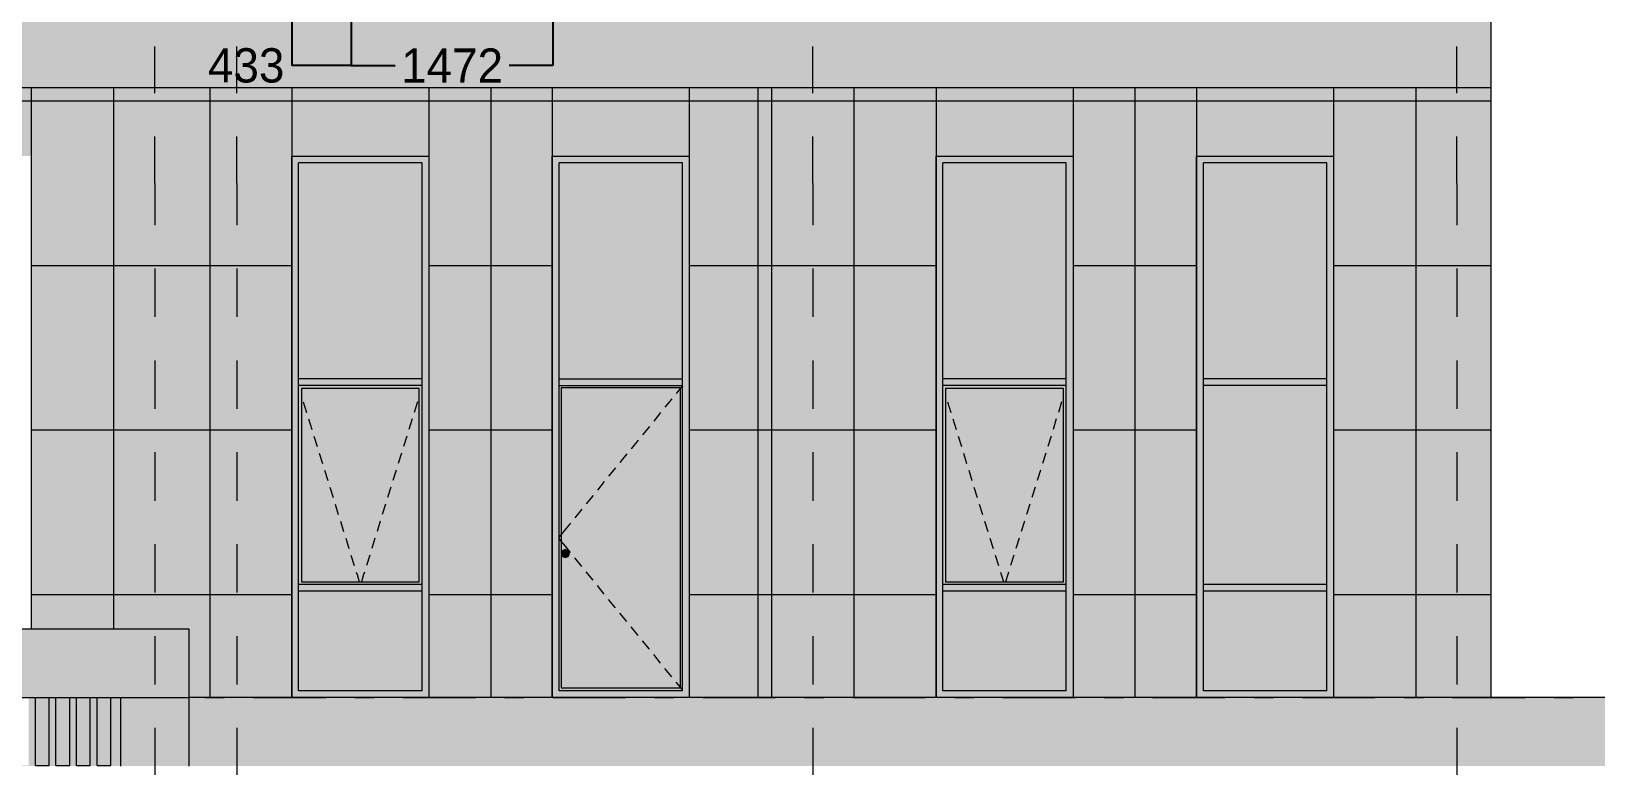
# Model space of a CAD drawing. Header units: millimetres. Extents: x 1499747 to 4341325, y -28481 to 441852.
# Drawn here: x 4117362 to 4128775, y 368581 to 373938 of the extents above; entities that cross this region are included whole.
import ezdxf

# ---------------------------------------------------------------- set-up
doc = ezdxf.new("R2010")
doc.units = ezdxf.units.MM
doc.header["$MEASUREMENT"] = 0
doc.layers.add('FTP Cable', color=130, linetype='Continuous', lineweight=30)
doc.layers.add('Чертеж и Рисунок', color=7, linetype='Continuous')
doc.dimstyles.get("Standard").update_dxf_attribs({"dimtxt": 0.18, "dimasz": 0.18, "dimexe": 0.18, "dimexo": 0.0625, "dimgap": 0.09, "dimtad": 0, "dimtih": 1, "dimtoh": 1, "dimdec": 4, "dimzin": 0, "dimdsep": 46, "dimtxsty": 'Standard', "dimcen": 0.09, "dimadec": 0, "dimazin": 0, "dimtfac": 1, "dimtdec": 4, "dimtofl": 0, "dimtmove": 0, "dimatfit": 3, "dimfxl": 1, "dimtolj": 1, "dimtzin": 0, "dimarcsym": 0})

# ---------------------------------------------------------------- blocks, each defined once
blk = doc.blocks.new('*D1140')
at = {"layer": 'Defpoints', "color": 0, "lineweight": 30, "transparency": 16777216}
for p in [(4119697, 374028), (4121168, 374028), (4121168, 373688)]:
    blk.add_point(p, dxfattribs=at)
at = {"layer": 'FTP Cable', "color": 0, "lineweight": -2, "transparency": 16777216}
for p, q in [((4119697, 374028), (4119697, 373688)), ((4121168, 374028), (4121168, 373688)), ((4119697, 373688), (4120016, 373688)), ((4121168, 373688), (4120849, 373688))]:
    blk.add_line(p, q, dxfattribs=at)
at = {"layer": 'FTP Cable', "color": 0, "lineweight": 30, "transparency": 16777216}
for points in [[(4119697, 373688), (4119697, 373688), (4119697, 373688)], [(4121168, 373688), (4121168, 373688), (4121168, 373688)]]:
    blk.add_solid(points, dxfattribs=at)
at = {"layer": 'FTP Cable', "color": 0, "lineweight": 25, "transparency": 16777216, "insert": (4120432, 373688), "char_height": 250, "attachment_point": 5}
blk.add_mtext('\\A1;1472', dxfattribs=at)
blk = doc.blocks.new('*D1141')
at = {"layer": 'Defpoints', "color": 0, "lineweight": 30, "transparency": 16777216}
for p in [(4119263, 374028), (4119697, 374028), (4119263, 373688)]:
    blk.add_point(p, dxfattribs=at)
at = {"layer": 'FTP Cable', "color": 0, "lineweight": -2, "transparency": 16777216}
for p, q in [((4119263, 374028), (4119263, 373688)), ((4119697, 374028), (4119697, 373688)), ((4119263, 373688), (4119263, 373688)), ((4119696, 373688), (4119264, 373688))]:
    blk.add_line(p, q, dxfattribs=at)
at = {"layer": 'FTP Cable', "color": 0, "lineweight": 30, "transparency": 16777216}
for points in [[(4119264, 373688), (4119264, 373688), (4119263, 373688)], [(4119696, 373688), (4119696, 373688), (4119697, 373688)]]:
    blk.add_solid(points, dxfattribs=at)
at = {"layer": 'FTP Cable', "color": 0, "lineweight": 25, "transparency": 16777216, "insert": (4118930, 373688), "char_height": 250, "attachment_point": 5}
blk.add_mtext('\\A1;433', dxfattribs=at)

msp = doc.modelspace()

# ---------------------------------------------------------------- hatches: boundary and pattern name
at = {"layer": 'Чертеж и Рисунок', "linetype": 'Continuous', "lineweight": 0, "true_color": 0xbc9a89}
for points in [[(4128012.7, 373528.4), (4128012.7, 400428.4), (4127512.7, 400428.4), (4127512.7, 373528.4)], [(4127512.7, 374028.4), (4104262.7, 374028.4), (4104262.7, 373528.4), (4127512.7, 373528.4)]]:
    msp.add_hatch(color=33, dxfattribs=at).paths.add_polyline_path(points)
at = {"layer": 'Чертеж и Рисунок', "linetype": 'Continuous', "lineweight": 0, "true_color": 0x868d8e}
for points in [[(4103762.7, 373528.4), (4103762.7, 363828.4), (4105062.7, 363828.4), (4105062.7, 368078.4), (4106062.7, 368078.4), (4106062.7, 363828.4), (4106962.7, 363828.4), (4106962.7, 368078.4), (4107962.7, 368078.4), (4107962.7, 363828.4), (4109187.7, 363828.4), (4109187.7, 368578.4), (4103892.6, 368578.4), (4103892.6, 369078.4), (4104523.1, 369078.4), (4104523.1, 369578.4), (4105062.2, 369578.4), (4105062.2, 373028.4), (4106062.2, 373028.4), (4106062.2, 369578.4), (4106962.3, 369578.4), (4106962.3, 373028.4), (4107962.3, 373028.4), (4107962.3, 369578.4), (4109763.2, 369578.4), (4109763.2, 373028.4), (4110763.2, 373028.4), (4110763.2, 369578.4), (4111662.8, 369578.4), (4111662.8, 373028.4), (4112662.8, 373028.4), (4112662.8, 369578.4), (4114462.2, 369578.4), (4114462.2, 373028.4), (4115462.2, 373028.4), (4115462.2, 369578.4), (4116362.2, 369578.4), (4116362.2, 373028.4), (4117362.2, 373028.4), (4117362.2, 369578.4), (4118512.7, 369578.4), (4118512.7, 369078.4), (4119262.7, 369078.4), (4119262.7, 373028.4), (4120262.7, 373028.4), (4120262.7, 369078.4), (4121162.7, 369078.4), (4121162.7, 373028.4), (4122162.7, 373028.4), (4122162.7, 369078.4), (4122662.7, 369078.4), (4122662.7, 373528.4)], [(4128012.7, 373528.4), (4122662.7, 373528.4), (4122662.7, 369078.4), (4123962.2, 369078.4), (4123962.2, 373028.4), (4124962.2, 373028.4), (4124962.2, 369078.4), (4125862.4, 369078.4), (4125862.4, 373028.4), (4126862.4, 373028.4), (4126862.4, 369078.4), (4128012.7, 369078.4)]]:
    msp.add_hatch(color=252, dxfattribs=at).paths.add_polyline_path(points)
at = {"layer": 'Чертеж и Рисунок', "linetype": 'Continuous', "lineweight": 0, "true_color": 0x2e2e2e}
for points in [[(4119262.7, 373028.4), (4119312.7, 372978.4), (4120212.7, 372978.4), (4120262.6, 373028.4)], [(4119262.7, 371378.4), (4119312.7, 371378.4), (4119312.7, 372978.4), (4119262.7, 373028.4)], [(4120212.7, 372978.4), (4120212.7, 371378.4), (4120262.7, 371378.4), (4120262.7, 373028.4), (4120262.6, 373028.4)], [(4122162.6, 373028.4), (4121162.7, 373028.4), (4121212.7, 372978.4), (4122112.7, 372978.4)], [(4121162.7, 373028.4), (4121162.7, 371378.4), (4121212.7, 371378.4), (4121212.7, 372978.4)], [(4122112.7, 372978.4), (4122112.7, 371378.4), (4122162.7, 371378.4), (4122162.7, 373028.4), (4122162.6, 373028.4)], [(4124962.2, 373028.4), (4123962.2, 373028.4), (4124012.2, 372978.4), (4124912.2, 372978.4)], [(4123962.2, 371378.4), (4124012.2, 371378.4), (4124012.2, 372978.4), (4123962.2, 373028.4)], [(4124962.2, 371378.4), (4124962.2, 373028.4), (4124912.2, 372978.4), (4124912.2, 371378.4)], [(4125862.5, 373028.4), (4125862.4, 373028.4), (4125862.4, 371378.4), (4125912.4, 371378.4), (4125912.4, 372978.4)], [(4125862.5, 373028.4), (4125912.4, 372978.4), (4126812.4, 372978.4), (4126862.4, 373028.4)], [(4126812.4, 372978.4), (4126812.4, 371378.4), (4126862.4, 371378.4), (4126862.4, 373028.4)], [(4119262.7, 369878.4), (4119312.7, 369878.4), (4119312.7, 371378.4), (4119262.7, 371378.4)], [(4119312.7, 371403.4), (4119312.7, 371353.4), (4120212.7, 371353.4), (4120212.7, 371403.4)], [(4120262.7, 369878.4), (4120262.7, 371378.4), (4120212.7, 371378.4), (4120212.7, 369878.4)], [(4121162.7, 371378.4), (4121162.7, 369078.4), (4121212.7, 369128.4), (4121212.7, 371378.4)], [(4122112.7, 371403.4), (4121212.7, 371403.4), (4121212.7, 371353.4), (4122112.7, 371353.4)], [(4122162.7, 371378.4), (4122112.7, 371378.4), (4122112.7, 369128.4), (4122162.7, 369078.4)], [(4123962.2, 369878.4), (4124012.2, 369878.4), (4124012.2, 371378.4), (4123962.2, 371378.4)], [(4124012.2, 371403.4), (4124012.2, 371353.4), (4124912.2, 371353.4), (4124912.2, 371403.4)], [(4124962.2, 369878.4), (4124962.2, 371378.4), (4124912.2, 371378.4), (4124912.2, 369878.4)], [(4125862.4, 369878.4), (4125912.4, 369878.4), (4125912.4, 371378.4), (4125862.4, 371378.4)], [(4125912.4, 371403.4), (4125912.4, 371353.4), (4126812.4, 371353.4), (4126812.4, 371403.4)], [(4126862.4, 369878.4), (4126862.4, 371378.4), (4126812.4, 371378.4), (4126812.4, 369878.4)], [(4119262.7, 369078.4), (4119312.7, 369128.4), (4119312.7, 369878.4), (4119262.7, 369878.4)], [(4119312.7, 369903.4), (4119312.7, 369853.4), (4120212.7, 369853.4), (4120212.7, 369903.4)], [(4120262.7, 369878.4), (4120212.7, 369878.4), (4120212.7, 369128.4), (4120262.7, 369078.4)], [(4123962.2, 369878.4), (4123962.2, 369078.4), (4124012.2, 369128.4), (4124012.2, 369878.4)], [(4124012.2, 369903.4), (4124012.2, 369853.4), (4124912.2, 369853.4), (4124912.2, 369903.4)], [(4124962.2, 369878.4), (4124912.2, 369878.4), (4124912.2, 369128.4), (4124962.2, 369078.4)], [(4125862.4, 369878.4), (4125862.4, 369078.4), (4125912.4, 369128.4), (4125912.4, 369878.4)], [(4125912.4, 369903.4), (4125912.4, 369853.4), (4126812.4, 369853.4), (4126812.4, 369903.4)], [(4126862.4, 369878.4), (4126812.4, 369878.4), (4126812.4, 369128.4), (4126862.4, 369078.4)], [(4105023.1, 369078.4), (4118012.7, 369078.4), (4118012.7, 369578.4), (4105023.1, 369578.4)], [(4118512.7, 369078.4), (4118512.7, 369578.4), (4118012.7, 369578.4), (4118012.7, 369078.4)], [(4118512.7, 368578.4), (4118512.7, 369078.4), (4118012.7, 369078.4), (4118012.7, 368578.4)], [(4119262.7, 369078.4), (4120262.7, 369078.4), (4120212.7, 369128.4), (4119312.7, 369128.4)], [(4121162.7, 369078.4), (4122162.7, 369078.4), (4122112.7, 369128.4), (4121212.7, 369128.4)], [(4124012.2, 369128.4), (4123962.2, 369078.4), (4124962.2, 369078.4), (4124912.2, 369128.4)], [(4125862.4, 369078.4), (4126862.4, 369078.4), (4126812.4, 369128.4), (4125912.4, 369128.4)]]:
    msp.add_hatch(color=250, dxfattribs=at).paths.add_polyline_path(points)
at = {"layer": 'Чертеж и Рисунок', "linetype": 'Continuous', "lineweight": 0, "true_color": 0x84adf9}
for points in [[(4119312.7, 371403.4), (4120212.7, 371403.4), (4120212.7, 372978.4), (4119312.7, 372978.4)], [(4121212.7, 372978.4), (4121212.7, 371403.4), (4122112.7, 371403.4), (4122112.7, 372978.4)], [(4124012.2, 372978.4), (4124012.2, 371403.4), (4124912.2, 371403.4), (4124912.2, 372978.4)], [(4125912.4, 371403.4), (4126812.4, 371403.4), (4126812.4, 372978.4), (4125912.4, 372978.4)], [(4126812.4, 371353.4), (4125912.4, 371353.4), (4125912.4, 369903.4), (4126812.4, 369903.4)], [(4119332.7, 369923.4), (4120192.7, 369923.4), (4120192.7, 371333.4), (4119332.7, 371333.4)], [(4124032.2, 369923.4), (4124892.2, 369923.4), (4124892.2, 371333.4), (4124032.2, 371333.4)], [(4119312.7, 369853.4), (4119312.7, 369128.4), (4120212.7, 369128.4), (4120212.7, 369853.4)], [(4124012.2, 369853.4), (4124012.2, 369128.4), (4124912.2, 369128.4), (4124912.2, 369853.4)], [(4125912.4, 369853.4), (4125912.4, 369128.4), (4126812.4, 369128.4), (4126812.4, 369853.4)]]:
    msp.add_hatch(color=161, dxfattribs=at).paths.add_polyline_path(points)
at = {"layer": 'Чертеж и Рисунок', "linetype": 'Continuous', "lineweight": 0, "true_color": 0xf7fdff}
for points in [[(4119312.7, 369903.4), (4119332.7, 369923.4), (4119332.7, 371333.4), (4119312.7, 371353.4)], [(4119312.7, 371353.4), (4119332.7, 371333.4), (4120192.7, 371333.4), (4120212.7, 371353.4)], [(4120192.7, 369923.4), (4120212.7, 369903.4), (4120212.7, 371353.4), (4120192.7, 371333.4)], [(4121212.7, 371353.4), (4121212.7, 369133.4), (4121227.7, 369148.4), (4121227.7, 371338.4)], [(4121212.7, 371353.4), (4121227.7, 371338.4), (4122097.7, 371338.4), (4122112.7, 371353.4)], [(4122097.7, 369148.4), (4122112.7, 369133.4), (4122112.7, 371353.4), (4122097.7, 371338.4)], [(4124012.2, 369903.4), (4124032.2, 369923.4), (4124032.2, 371333.4), (4124012.2, 371353.4)], [(4124912.2, 371353.4), (4124012.2, 371353.4), (4124032.2, 371333.4), (4124892.2, 371333.4)], [(4124912.2, 369903.4), (4124912.2, 371353.4), (4124892.2, 371333.4), (4124892.2, 369923.4)], [(4119312.7, 369903.4), (4120212.7, 369903.4), (4120192.7, 369923.4), (4119332.7, 369923.4)], [(4124012.2, 369903.4), (4124912.2, 369903.4), (4124892.2, 369923.4), (4124032.2, 369923.4)], [(4121212.7, 369128.4), (4122112.7, 369128.4), (4122112.7, 369133.4), (4122097.7, 369148.4), (4121227.7, 369148.4), (4121212.7, 369133.4)]]:
    msp.add_hatch(color=7, dxfattribs=at).paths.add_polyline_path(points)
at = {"layer": 'Чертеж и Рисунок', "linetype": 'Continuous', "lineweight": 0, "true_color": 0x84adf9}
h = msp.add_hatch(color=161, dxfattribs=at)
h.paths.add_polyline_path([(4121227.7, 371338.4), (4121227.7, 369148.4), (4122097.7, 369148.4), (4122097.7, 371338.4)])
h.paths.add_polyline_path([(4121227.9, 370128.4), (4121236.6, 370149.5), (4121257.7, 370158.2), (4121278.7, 370149.5), (4121287.4, 370128.4), (4121278.7, 370107.4), (4121257.7, 370098.7), (4121236.6, 370107.4)], flags=0)
at = {"layer": 'Чертеж и Рисунок', "linetype": 'Continuous', "lineweight": 0, "true_color": 0x6e2a0f}
for points in [[(4121236.4, 370128.4), (4121242.7, 370143.5), (4121236.6, 370149.5), (4121227.9, 370128.4)], [(4121242.7, 370113.4), (4121236.4, 370128.4), (4121227.9, 370128.4), (4121236.6, 370107.4)], [(4121241.4, 370128.4), (4121246.2, 370139.9), (4121242.7, 370143.5), (4121236.4, 370128.4)], [(4121246.2, 370116.9), (4121241.4, 370128.4), (4121236.4, 370128.4), (4121242.7, 370113.4)], [(4121242.7, 370143.5), (4121257.7, 370149.7), (4121257.7, 370158.2), (4121236.6, 370149.5)], [(4121257.7, 370107.2), (4121242.7, 370113.4), (4121236.6, 370107.4), (4121257.7, 370098.7)], [(4121246.4, 370128.4), (4121249.7, 370136.4), (4121246.2, 370139.9), (4121241.4, 370128.4)], [(4121249.7, 370120.4), (4121246.4, 370128.4), (4121241.4, 370128.4), (4121246.2, 370116.9)], [(4121246.2, 370139.9), (4121257.7, 370144.7), (4121257.7, 370149.7), (4121242.7, 370143.5)], [(4121257.7, 370112.2), (4121246.2, 370116.9), (4121242.7, 370113.4), (4121257.7, 370107.2)], [(4121249.7, 370136.4), (4121257.7, 370139.8), (4121257.7, 370144.7), (4121246.2, 370139.9)], [(4121257.7, 370117.1), (4121249.7, 370120.4), (4121246.2, 370116.9), (4121257.7, 370112.2)], [(4121247.2, 370128.4), (4121250.2, 370121), (4121256.2, 370118.6), (4121256.2, 370138.3), (4121250.2, 370135.9)], [(4121259.2, 370135.5), (4121259.2, 370138.4), (4121256.2, 370138.4), (4121256.2, 370135.5)], [(4121259.2, 370128.4), (4121259.2, 370135.5), (4121256.2, 370135.5), (4121256.2, 370128.4)], [(4121259.2, 370121.4), (4121259.2, 370128.4), (4121256.2, 370128.4), (4121256.2, 370121.4)], [(4121259.2, 370118.4), (4121259.2, 370121.4), (4121256.2, 370121.4), (4121256.2, 370118.4)], [(4121256.5, 370138.4), (4121258.9, 370138.4), (4121257.7, 370138.9)], [(4121258.9, 370118.4), (4121256.5, 370118.4), (4121257.7, 370117.9)], [(4121257.7, 370149.7), (4121272.7, 370143.5), (4121278.7, 370149.5), (4121257.7, 370158.2)], [(4121257.7, 370144.7), (4121269.2, 370139.9), (4121272.7, 370143.5), (4121257.7, 370149.7)], [(4121257.7, 370139.8), (4121265.7, 370136.4), (4121269.2, 370139.9), (4121257.7, 370144.7)], [(4121265.7, 370120.4), (4121257.7, 370117.1), (4121257.7, 370112.2), (4121269.2, 370116.9)], [(4121269.2, 370116.9), (4121257.7, 370112.2), (4121257.7, 370107.2), (4121272.7, 370113.4)], [(4121272.7, 370113.4), (4121257.7, 370107.2), (4121257.7, 370098.7), (4121278.7, 370107.4)], [(4121259.2, 370138.3), (4121259.2, 370118.6), (4121265.1, 370121), (4121268.2, 370128.4), (4121265.1, 370135.9)], [(4121265.7, 370136.4), (4121269, 370128.4), (4121273.9, 370128.4), (4121269.2, 370139.9)], [(4121269, 370128.4), (4121265.7, 370120.4), (4121269.2, 370116.9), (4121273.9, 370128.4)], [(4121269.2, 370139.9), (4121273.9, 370128.4), (4121278.9, 370128.4), (4121272.7, 370143.5)], [(4121273.9, 370128.4), (4121269.2, 370116.9), (4121272.7, 370113.4), (4121278.9, 370128.4)], [(4121272.7, 370143.5), (4121278.9, 370128.4), (4121287.4, 370128.4), (4121278.7, 370149.5)], [(4121278.9, 370128.4), (4121272.7, 370113.4), (4121278.7, 370107.4), (4121287.4, 370128.4)]]:
    msp.add_hatch(color=26, dxfattribs=at).paths.add_polyline_path(points)
h = msp.add_hatch(color=26, dxfattribs=at)
h.paths.add_polyline_path([(4121246.4, 370128.4), (4121249.7, 370120.4), (4121257.7, 370117.1), (4121265.7, 370120.4), (4121269, 370128.4), (4121265.7, 370136.4), (4121257.7, 370139.8), (4121249.7, 370136.4)])
h.paths.add_polyline_path([(4121247.2, 370128.4), (4121250.2, 370135.9), (4121256.2, 370138.3), (4121256.2, 370138.4), (4121256.5, 370138.4), (4121257.7, 370138.9), (4121258.9, 370138.4), (4121259.2, 370138.4), (4121259.2, 370138.3), (4121265.1, 370135.9), (4121268.2, 370128.4), (4121265.1, 370121), (4121259.2, 370118.6), (4121259.2, 370118.4), (4121258.9, 370118.4), (4121257.7, 370117.9), (4121256.5, 370118.4), (4121256.2, 370118.4), (4121256.2, 370118.6), (4121250.2, 370121)], flags=0)
at = {"layer": 'Чертеж и Рисунок', "linetype": 'Continuous', "lineweight": 0, "true_color": 0xffffff}
for points in [[(4105092.7, 369078.4), (4105023.1, 369078.4), (4105023.1, 368578.4), (4118012.7, 368578.4), (4118012.7, 369078.4), (4117942.7, 369078.4), (4117942.7, 368583.8), (4117842.7, 368583.8), (4117842.7, 369078.4), (4117792.7, 369078.4), (4117792.7, 368583.8), (4117692.7, 368583.8), (4117692.7, 369078.4), (4117642.7, 369078.4), (4117642.7, 368583.8), (4117542.7, 368583.8), (4117542.7, 369078.4), (4117492.7, 369078.4), (4117492.7, 368583.8), (4117392.7, 368583.8), (4117392.7, 369078.4), (4117342.7, 369078.4), (4117342.7, 368583.8), (4117242.7, 368583.8), (4117242.7, 369078.4), (4117192.7, 369078.4), (4117192.7, 368583.8), (4117092.7, 368583.8), (4117092.7, 369078.4), (4117042.7, 369078.4), (4117042.7, 368583.8), (4116942.7, 368583.8), (4116942.7, 369078.4), (4116892.7, 369078.4), (4116892.7, 368583.8), (4116792.7, 368583.8), (4116792.7, 369078.4), (4116742.7, 369078.4), (4116742.7, 368583.8), (4116642.7, 368583.8), (4116642.7, 369078.4), (4116592.7, 369078.4), (4116592.7, 368583.8), (4116492.7, 368583.8), (4116492.7, 369078.4), (4116442.7, 369078.4), (4116442.7, 368583.8), (4116342.7, 368583.8), (4116342.7, 369078.4), (4116292.7, 369078.4), (4116292.7, 368583.8), (4116192.7, 368583.8), (4116192.7, 369078.4), (4116142.7, 369078.4), (4116142.7, 368583.8), (4116042.7, 368583.8), (4116042.7, 369078.4), (4115992.7, 369078.4), (4115992.7, 368583.8), (4115892.7, 368583.8), (4115892.7, 369078.4), (4115842.7, 369078.4), (4115842.7, 368583.8), (4115742.7, 368583.8), (4115742.7, 369078.4), (4115692.7, 369078.4), (4115692.7, 368583.8), (4115592.7, 368583.8), (4115592.7, 369078.4), (4115542.7, 369078.4), (4115542.7, 368583.8), (4115442.7, 368583.8), (4115442.7, 369078.4), (4115392.7, 369078.4), (4115392.7, 368583.8), (4115292.7, 368583.8), (4115292.7, 369078.4), (4115242.7, 369078.4), (4115242.7, 368583.8), (4115142.7, 368583.8), (4115142.7, 369078.4), (4115092.7, 369078.4), (4115092.7, 368583.8), (4114992.7, 368583.8), (4114992.7, 369078.4), (4114942.7, 369078.4), (4114942.7, 368583.8), (4114842.7, 368583.8), (4114842.7, 369078.4), (4114792.7, 369078.4), (4114792.7, 368583.8), (4114692.7, 368583.8), (4114692.7, 369078.4), (4114642.7, 369078.4), (4114642.7, 368583.8), (4114542.7, 368583.8), (4114542.7, 369078.4), (4114492.7, 369078.4), (4114492.7, 368583.8), (4114392.7, 368583.8), (4114392.7, 369078.4), (4114342.7, 369078.4), (4114342.7, 368583.8), (4114242.7, 368583.8), (4114242.7, 369078.4), (4114192.7, 369078.4), (4114192.7, 368583.8), (4114092.7, 368583.8), (4114092.7, 369078.4), (4114042.7, 369078.4), (4114042.7, 368583.8), (4113942.7, 368583.8), (4113942.7, 369078.4), (4113892.7, 369078.4), (4113892.7, 368583.8), (4113792.7, 368583.8), (4113792.7, 369078.4), (4113742.7, 369078.4), (4113742.7, 368583.8), (4113642.7, 368583.8), (4113642.7, 369078.4), (4113592.7, 369078.4), (4113592.7, 368583.8), (4113492.7, 368583.8), (4113492.7, 369078.4), (4113442.7, 369078.4), (4113442.7, 368583.8), (4113342.7, 368583.8), (4113342.7, 369078.4), (4113292.7, 369078.4), (4113292.7, 368583.8), (4113192.7, 368583.8), (4113192.7, 369078.4), (4113142.7, 369078.4), (4113142.7, 368583.8), (4113042.7, 368583.8), (4113042.7, 369078.4), (4112992.7, 369078.4), (4112992.7, 368583.8), (4112892.7, 368583.8), (4112892.7, 369078.4), (4112842.7, 369078.4), (4112842.7, 368583.8), (4112742.7, 368583.8), (4112742.7, 369078.4), (4112692.7, 369078.4), (4112692.7, 368583.8), (4112592.7, 368583.8), (4112592.7, 369078.4), (4112542.7, 369078.4), (4112542.7, 368583.8), (4112442.7, 368583.8), (4112442.7, 369078.4), (4112392.7, 369078.4), (4112392.7, 368583.8), (4112292.7, 368583.8), (4112292.7, 369078.4), (4112242.7, 369078.4), (4112242.7, 368583.8), (4112142.7, 368583.8), (4112142.7, 369078.4), (4112092.7, 369078.4), (4112092.7, 368583.8), (4111992.7, 368583.8), (4111992.7, 369078.4), (4111942.7, 369078.4), (4111942.7, 368583.8), (4111842.7, 368583.8), (4111842.7, 369078.4), (4111792.7, 369078.4), (4111792.7, 368583.8), (4111692.7, 368583.8), (4111692.7, 369078.4), (4111642.7, 369078.4), (4111642.7, 368583.8), (4111542.7, 368583.8), (4111542.7, 369078.4), (4111492.7, 369078.4), (4111492.7, 368583.8), (4111392.7, 368583.8), (4111392.7, 369078.4), (4111342.7, 369078.4), (4111342.7, 368583.8), (4111242.7, 368583.8), (4111242.7, 369078.4), (4111192.7, 369078.4), (4111192.7, 368583.8), (4111092.7, 368583.8), (4111092.7, 369078.4), (4111042.7, 369078.4), (4111042.7, 368583.8), (4110942.7, 368583.8), (4110942.7, 369078.4), (4110892.7, 369078.4), (4110892.7, 368583.8), (4110792.7, 368583.8), (4110792.7, 369078.4), (4110742.7, 369078.4), (4110742.7, 368583.8), (4110642.7, 368583.8), (4110642.7, 369078.4), (4110592.7, 369078.4), (4110592.7, 368583.8), (4110492.7, 368583.8), (4110492.7, 369078.4), (4110442.7, 369078.4), (4110442.7, 368583.8), (4110342.7, 368583.8), (4110342.7, 369078.4), (4110292.7, 369078.4), (4110292.7, 368583.8), (4110192.7, 368583.8), (4110192.7, 369078.4), (4110142.7, 369078.4), (4110142.7, 368583.8), (4110042.7, 368583.8), (4110042.7, 369078.4), (4109992.7, 369078.4), (4109992.7, 368583.8), (4109892.7, 368583.8), (4109892.7, 369078.4), (4109842.7, 369078.4), (4109842.7, 368583.8), (4109742.7, 368583.8), (4109742.7, 369078.4), (4109692.7, 369078.4), (4109692.7, 368583.8), (4109592.7, 368583.8), (4109592.7, 369078.4), (4109542.7, 369078.4), (4109542.7, 368583.8), (4109442.7, 368583.8), (4109442.7, 369078.4), (4109392.7, 369078.4), (4109392.7, 368583.8), (4109292.7, 368583.8), (4109292.7, 369078.4), (4109242.7, 369078.4), (4109242.7, 368583.8), (4109142.7, 368583.8), (4109142.7, 369078.4), (4109092.7, 369078.4), (4109092.7, 368583.8), (4108992.7, 368583.8), (4108992.7, 369078.4), (4108942.7, 369078.4), (4108942.7, 368583.8), (4108842.7, 368583.8), (4108842.7, 369078.4), (4108792.7, 369078.4), (4108792.7, 368583.8), (4108692.7, 368583.8), (4108692.7, 369078.4), (4108642.7, 369078.4), (4108642.7, 368583.8), (4108542.7, 368583.8), (4108542.7, 369078.4), (4108492.7, 369078.4), (4108492.7, 368583.8), (4108392.7, 368583.8), (4108392.7, 369078.4), (4108342.7, 369078.4), (4108342.7, 368583.8), (4108242.7, 368583.8), (4108242.7, 369078.4), (4108192.7, 369078.4), (4108192.7, 368583.8), (4108092.7, 368583.8), (4108092.7, 369078.4), (4108042.7, 369078.4), (4108042.7, 368583.8), (4107942.7, 368583.8), (4107942.7, 369078.4), (4107892.7, 369078.4), (4107892.7, 368583.8), (4107792.7, 368583.8), (4107792.7, 369078.4), (4107742.7, 369078.4), (4107742.7, 368583.8), (4107642.7, 368583.8), (4107642.7, 369078.4), (4107592.7, 369078.4), (4107592.7, 368583.8), (4107492.7, 368583.8), (4107492.7, 369078.4), (4107442.7, 369078.4), (4107442.7, 368583.8), (4107342.7, 368583.8), (4107342.7, 369078.4), (4107292.7, 369078.4), (4107292.7, 368583.8), (4107192.7, 368583.8), (4107192.7, 369078.4), (4107142.7, 369078.4), (4107142.7, 368583.8), (4107042.7, 368583.8), (4107042.7, 369078.4), (4106992.7, 369078.4), (4106992.7, 368583.8), (4106892.7, 368583.8), (4106892.7, 369078.4), (4106842.7, 369078.4), (4106842.7, 368583.8), (4106742.7, 368583.8), (4106742.7, 369078.4), (4106692.7, 369078.4), (4106692.7, 368583.8), (4106592.7, 368583.8), (4106592.7, 369078.4), (4106542.7, 369078.4), (4106542.7, 368583.8), (4106442.7, 368583.8), (4106442.7, 369078.4), (4106392.7, 369078.4), (4106392.7, 368583.8), (4106292.7, 368583.8), (4106292.7, 369078.4), (4106242.7, 369078.4), (4106242.7, 368583.8), (4106142.7, 368583.8), (4106142.7, 369078.4), (4106092.7, 369078.4), (4106092.7, 368583.8), (4105992.7, 368583.8), (4105992.7, 369078.4), (4105942.7, 369078.4), (4105942.7, 368583.8), (4105842.7, 368583.8), (4105842.7, 369078.4), (4105792.7, 369078.4), (4105792.7, 368583.8), (4105692.7, 368583.8), (4105692.7, 369078.4), (4105642.7, 369078.4), (4105642.7, 368583.8), (4105542.7, 368583.8), (4105542.7, 369078.4), (4105492.7, 369078.4), (4105492.7, 368583.8), (4105392.7, 368583.8), (4105392.7, 369078.4), (4105342.7, 369078.4), (4105342.7, 368583.8), (4105242.7, 368583.8), (4105242.7, 369078.4), (4105192.7, 369078.4), (4105192.7, 368583.8), (4105092.7, 368583.8)], [(4146782.8, 369078.4), (4118512.7, 369078.4), (4118512.7, 368578.4), (4146782.8, 368578.4)]]:
    msp.add_hatch(color=7, dxfattribs=at).paths.add_polyline_path(points)
at = {"layer": 'Чертеж и Рисунок', "linetype": 'Continuous', "lineweight": 0, "true_color": 0x3264ff}
for points in [[(4117392.7, 369078.4), (4117392.7, 368583.8), (4117492.7, 368583.8), (4117492.7, 369078.4)], [(4117542.7, 369078.4), (4117542.7, 368583.8), (4117642.7, 368583.8), (4117642.7, 369078.4)], [(4117692.7, 369078.4), (4117692.7, 368583.8), (4117792.7, 368583.8), (4117792.7, 369078.4)], [(4117842.7, 369078.4), (4117842.7, 368583.8), (4117942.7, 368583.8), (4117942.7, 369078.4)]]:
    msp.add_hatch(color=150, dxfattribs=at).paths.add_polyline_path(points)

# ---------------------------------------------------------------- linework, layer by layer
at = {"layer": 'Чертеж и Рисунок', "color": 7, "linetype": 'Continuous', "lineweight": 5}
for points in [[(4128012.7, 373528.4), (4128012.7, 400428.4)], [(4104262.7, 373528.4), (4127512.7, 373528.4)], [(4122662.7, 373528.4), (4122662.7, 369078.4)], [(4127512.7, 373528.4), (4128012.7, 373528.4)], [(4128012.7, 369078.4), (4128012.7, 373528.4)], [(4119262.7, 369078.4), (4119262.7, 373028.4)], [(4119262.7, 373028.4), (4120262.7, 373028.4)], [(4120212.7, 372978.4), (4119312.7, 372978.4)], [(4119312.7, 371403.4), (4119312.7, 372978.4)], [(4120212.7, 371403.4), (4120212.7, 372978.4)], [(4121162.7, 369078.4), (4121162.7, 373028.4)], [(4121162.7, 373028.4), (4122162.7, 373028.4)], [(4122112.7, 372978.4), (4121212.7, 372978.4)], [(4121212.7, 371403.4), (4121212.7, 372978.4)], [(4122112.7, 371378.4), (4122112.7, 372978.4)], [(4123962.2, 369078.4), (4123962.2, 373028.4)], [(4123962.2, 373028.4), (4124962.2, 373028.4)], [(4124912.2, 372978.4), (4124012.2, 372978.4)], [(4124012.2, 371403.4), (4124012.2, 372978.4)], [(4124912.2, 371403.4), (4124912.2, 372978.4)], [(4124962.2, 373028.4), (4124962.2, 369078.4)], [(4125862.4, 369078.4), (4125862.4, 373028.4)], [(4125862.4, 373028.4), (4126862.4, 373028.4)], [(4126812.4, 372978.4), (4125912.4, 372978.4)], [(4125912.4, 371403.4), (4125912.4, 372978.4)], [(4126812.4, 371403.4), (4126812.4, 372978.4)], [(4119312.7, 371378.4), (4119312.7, 371403.4)], [(4120212.7, 371403.4), (4119312.7, 371403.4)], [(4119312.7, 371353.4), (4119312.7, 371378.4)], [(4120212.7, 371353.4), (4119312.7, 371353.4)], [(4119312.7, 369903.4), (4119312.7, 371353.4)], [(4120212.7, 371378.4), (4120212.7, 371403.4)], [(4120212.7, 371353.4), (4120212.7, 371378.4)], [(4120212.7, 369903.4), (4120212.7, 371353.4)], [(4121212.7, 371378.4), (4121212.7, 371403.4)], [(4121212.7, 371403.4), (4122112.7, 371403.4)], [(4121212.7, 371353.4), (4121212.7, 371378.4)], [(4121212.7, 371353.4), (4122112.7, 371353.4)], [(4121212.7, 369128.4), (4121212.7, 371353.4)], [(4122112.7, 369128.4), (4122112.7, 371378.4)], [(4124012.2, 371378.4), (4124012.2, 371403.4)], [(4124912.2, 371403.4), (4124012.2, 371403.4)], [(4124012.2, 371353.4), (4124012.2, 371378.4)], [(4124912.2, 371353.4), (4124012.2, 371353.4)], [(4124012.2, 369903.4), (4124012.2, 371353.4)], [(4124912.2, 371378.4), (4124912.2, 371403.4)], [(4124912.2, 371353.4), (4124912.2, 371378.4)], [(4124912.2, 369903.4), (4124912.2, 371353.4)], [(4125912.4, 371378.4), (4125912.4, 371403.4)], [(4126812.4, 371403.4), (4125912.4, 371403.4)], [(4125912.4, 371353.4), (4125912.4, 371378.4)], [(4126812.4, 371353.4), (4125912.4, 371353.4)], [(4125912.4, 369903.4), (4125912.4, 371353.4)], [(4126812.4, 371378.4), (4126812.4, 371403.4)], [(4126812.4, 371353.4), (4126812.4, 371378.4)], [(4126812.4, 369903.4), (4126812.4, 371353.4)], [(4119332.7, 371333.4), (4119332.7, 369923.4)], [(4120192.7, 371333.4), (4119332.7, 371333.4)], [(4120192.7, 369923.4), (4120192.7, 371333.4)], [(4122097.7, 371338.4), (4121227.7, 371338.4)], [(4121227.7, 371338.4), (4121227.7, 369148.4)], [(4122097.7, 369148.4), (4122097.7, 371338.4)], [(4124032.2, 371333.4), (4124032.2, 369923.4)], [(4124892.2, 371333.4), (4124032.2, 371333.4)], [(4124892.2, 369923.4), (4124892.2, 371333.4)], [(4121236.6, 370149.5), (4121227.9, 370128.4)], [(4121227.9, 370128.4), (4121236.6, 370107.4)], [(4121257.7, 370158.2), (4121236.6, 370149.5)], [(4121236.6, 370107.4), (4121257.7, 370098.7)], [(4121249.7, 370136.4), (4121246.4, 370128.4)], [(4121246.4, 370128.4), (4121249.7, 370120.4)], [(4121250.2, 370135.9), (4121247.2, 370128.4)], [(4121247.2, 370128.4), (4121250.2, 370121)], [(4121257.7, 370139.8), (4121249.7, 370136.4)], [(4121249.7, 370120.4), (4121257.7, 370117.1)], [(4121256.2, 370138.3), (4121250.2, 370135.9)], [(4121250.2, 370121), (4121256.2, 370118.6)], [(4121256.2, 370135.5), (4121256.2, 370138.4)], [(4121256.5, 370138.4), (4121256.2, 370138.4)], [(4121256.2, 370128.4), (4121256.2, 370135.5)], [(4121256.2, 370121.4), (4121256.2, 370128.4)], [(4121256.2, 370118.4), (4121256.2, 370121.4)], [(4121256.5, 370118.4), (4121256.2, 370118.4)], [(4121257.7, 370138.9), (4121256.5, 370138.4)], [(4121258.9, 370138.4), (4121256.5, 370138.4)], [(4121256.5, 370118.4), (4121257.7, 370117.9)], [(4121258.9, 370118.4), (4121256.5, 370118.4)], [(4121278.7, 370149.5), (4121257.7, 370158.2)], [(4121265.7, 370136.4), (4121257.7, 370139.8)], [(4121258.9, 370138.4), (4121257.7, 370138.9)], [(4121257.7, 370117.1), (4121265.7, 370120.4)], [(4121257.7, 370117.9), (4121258.9, 370118.4)], [(4121257.7, 370098.7), (4121278.7, 370107.4)], [(4121259.2, 370138.4), (4121258.9, 370138.4)], [(4121259.2, 370118.4), (4121258.9, 370118.4)], [(4121259.2, 370135.5), (4121259.2, 370138.4)], [(4121265.1, 370135.9), (4121259.2, 370138.3)], [(4121259.2, 370128.4), (4121259.2, 370135.5)], [(4121259.2, 370121.4), (4121259.2, 370128.4)], [(4121259.2, 370118.4), (4121259.2, 370121.4)], [(4121259.2, 370118.6), (4121265.1, 370121)], [(4121268.2, 370128.4), (4121265.1, 370135.9)], [(4121265.1, 370121), (4121268.2, 370128.4)], [(4121269, 370128.4), (4121265.7, 370136.4)], [(4121265.7, 370120.4), (4121269, 370128.4)], [(4121287.4, 370128.4), (4121278.7, 370149.5)], [(4121278.7, 370107.4), (4121287.4, 370128.4)], [(4119312.7, 369878.4), (4119312.7, 369903.4)], [(4120212.7, 369903.4), (4119312.7, 369903.4)], [(4119312.7, 369853.4), (4119312.7, 369878.4)], [(4119332.7, 369923.4), (4120192.7, 369923.4)], [(4120212.7, 369878.4), (4120212.7, 369903.4)], [(4120212.7, 369853.4), (4120212.7, 369878.4)], [(4124012.2, 369878.4), (4124012.2, 369903.4)], [(4124912.2, 369903.4), (4124012.2, 369903.4)], [(4124012.2, 369853.4), (4124012.2, 369878.4)], [(4124032.2, 369923.4), (4124892.2, 369923.4)], [(4124912.2, 369878.4), (4124912.2, 369903.4)], [(4124912.2, 369853.4), (4124912.2, 369878.4)], [(4125912.4, 369878.4), (4125912.4, 369903.4)], [(4126812.4, 369903.4), (4125912.4, 369903.4)], [(4125912.4, 369853.4), (4125912.4, 369878.4)], [(4126812.4, 369878.4), (4126812.4, 369903.4)], [(4126812.4, 369853.4), (4126812.4, 369878.4)], [(4120212.7, 369853.4), (4119312.7, 369853.4)], [(4119312.7, 369128.4), (4119312.7, 369853.4)], [(4120212.7, 369128.4), (4120212.7, 369853.4)], [(4124912.2, 369853.4), (4124012.2, 369853.4)], [(4124012.2, 369128.4), (4124012.2, 369853.4)], [(4124912.2, 369128.4), (4124912.2, 369853.4)], [(4126812.4, 369853.4), (4125912.4, 369853.4)], [(4125912.4, 369128.4), (4125912.4, 369853.4)], [(4126812.4, 369128.4), (4126812.4, 369853.4)], [(4105023.1, 369578.4), (4118012.7, 369578.4)], [(4118012.7, 369578.4), (4118512.7, 369578.4)], [(4118512.7, 369578.4), (4118512.7, 369078.4)], [(4105023.1, 369078.4), (4118012.7, 369078.4)], [(4117392.7, 368583.8), (4117392.7, 369078.4)], [(4117492.7, 368583.8), (4117492.7, 369078.4)], [(4117542.7, 368583.8), (4117542.7, 369078.4)], [(4117642.7, 368583.8), (4117642.7, 369078.4)], [(4117692.7, 368583.8), (4117692.7, 369078.4)], [(4117792.7, 368583.8), (4117792.7, 369078.4)], [(4117842.7, 368583.8), (4117842.7, 369078.4)], [(4117942.7, 368583.8), (4117942.7, 369078.4)], [(4118012.7, 369078.4), (4118012.7, 368578.4)], [(4118012.7, 369078.4), (4118512.7, 369078.4)], [(4118512.7, 369078.4), (4118512.7, 368578.4)], [(4120212.7, 369128.4), (4119312.7, 369128.4)], [(4122112.7, 369128.4), (4121212.7, 369128.4)], [(4121227.7, 369148.4), (4122097.7, 369148.4)], [(4124912.2, 369128.4), (4124012.2, 369128.4)], [(4126812.4, 369128.4), (4125912.4, 369128.4)], [(4117392.7, 368583.8), (4117492.7, 368583.8)], [(4117542.7, 368583.8), (4117642.7, 368583.8)], [(4117692.7, 368583.8), (4117792.7, 368583.8)], [(4117842.7, 368583.8), (4117942.7, 368583.8)]]:
    msp.add_lwpolyline(points, dxfattribs=at)
at = {"layer": 'Чертеж и Рисунок', "color": 8, "linetype": 'Continuous', "lineweight": 15}
for points in [[(4118262.7, 373487.2), (4118262.7, 373828.4)], [(4118862.7, 373487.2), (4118862.7, 373828.4)], [(4123062.7, 373487.2), (4123062.7, 373828.4)], [(4127762.7, 373487.2), (4127762.7, 373828.4)], [(4118262.7, 372828.4), (4118262.7, 373169.7)], [(4118862.7, 372828.4), (4118862.7, 373169.7)], [(4123062.7, 372828.4), (4123062.7, 373169.7)], [(4127762.7, 372828.4), (4127762.7, 373169.7)], [(4118262.7, 372828.4), (4118262.7, 372525.1)], [(4118862.7, 372828.4), (4118862.7, 372525.1)], [(4123062.7, 372828.4), (4123062.7, 372525.1)], [(4127762.7, 372828.4), (4127762.7, 372525.1)], [(4118262.7, 372207.6), (4118262.7, 371854.8)], [(4118862.7, 372207.6), (4118862.7, 371854.8)], [(4123062.7, 372207.6), (4123062.7, 371854.8)], [(4127762.7, 372207.6), (4127762.7, 371854.8)], [(4118262.7, 371537.3), (4118262.7, 371184.6)], [(4118862.7, 371537.3), (4118862.7, 371184.6)], [(4123062.7, 371537.3), (4123062.7, 371184.6)], [(4127762.7, 371537.3), (4127762.7, 371184.6)], [(4118262.7, 370867.1), (4118262.7, 370514.3)], [(4118862.7, 370867.1), (4118862.7, 370514.3)], [(4123062.7, 370867.1), (4123062.7, 370514.3)], [(4127762.7, 370867.1), (4127762.7, 370514.3)], [(4118262.7, 370196.8), (4118262.7, 369844)], [(4118862.7, 370196.8), (4118862.7, 369844)], [(4123062.7, 370196.8), (4123062.7, 369844)], [(4127762.7, 370196.8), (4127762.7, 369844)], [(4118262.7, 369526.5), (4118262.7, 369173.7)], [(4118862.7, 369526.5), (4118862.7, 369173.7)], [(4123062.7, 369526.5), (4123062.7, 369173.7)], [(4127762.7, 369526.5), (4127762.7, 369173.7)], [(4118262.7, 368856.2), (4118262.7, 368503.4)], [(4118862.7, 368856.2), (4118862.7, 368503.4)], [(4123062.7, 368856.2), (4123062.7, 368503.4)], [(4127762.7, 368856.2), (4127762.7, 368503.4)]]:
    msp.add_lwpolyline(points, dxfattribs=at)
at = {"layer": 'Чертеж и Рисунок', "color": 253, "linetype": 'Continuous', "lineweight": 5, "true_color": 0xaaaaaa}
for points in [[(4117362.7, 373528.4), (4117362.7, 369578.4)], [(4117963.3, 373528.4), (4117963.3, 369578.4)], [(4118663.7, 373528.4), (4118663.7, 369078.4)], [(4119263.3, 373528.4), (4119263.3, 369078.4)], [(4120262.7, 373528.4), (4120262.7, 369078.4)], [(4120713.6, 373528.4), (4120713.6, 373426.9)], [(4121163.3, 373528.4), (4121163.3, 369078.4)], [(4122162.7, 373528.4), (4122162.7, 369078.4)], [(4122762.7, 373528.4), (4122762.7, 369078.4)], [(4123363.4, 373528.4), (4123363.4, 369078.4)], [(4123963.4, 373528.4), (4123963.4, 373028.4)], [(4124962.8, 373528.4), (4124962.8, 369078.4)], [(4125412.7, 373528.4), (4125412.7, 369078.4)], [(4125863, 373528.4), (4125863, 373028.4)], [(4126862.4, 373528.4), (4126862.4, 373028.4)], [(4127463, 373528.4), (4127463, 369078.4)], [(4122662.7, 373428.4), (4103762.7, 373428.4)], [(4120713.6, 373426.9), (4120713.6, 369078.4)], [(4128012.7, 373428.4), (4122662.7, 373428.4)], [(4123963.4, 373028.4), (4123963.4, 369078.4)], [(4125863, 373028.4), (4125863, 369078.4)], [(4126862.4, 373028.4), (4126862.4, 369078.4)], [(4119262.7, 372228.4), (4117362.7, 372228.4)], [(4121163.3, 372228.4), (4120262.7, 372228.4)], [(4122662.7, 372228.4), (4122162.7, 372228.4)], [(4123962.2, 372228.4), (4122662.7, 372228.4)], [(4123962.7, 372228.4), (4123962.2, 372228.4)], [(4125862.4, 372228.4), (4124962.8, 372228.4)], [(4128012.7, 372228.4), (4126862.4, 372228.4)], [(4119262.7, 371028.4), (4117362.7, 371028.4)], [(4121163.3, 371028.4), (4120262.7, 371028.4)], [(4122662.7, 371028.4), (4122162.7, 371028.4)], [(4123962.2, 371028.4), (4122662.7, 371028.4)], [(4123962.7, 371028.4), (4123962.2, 371028.4)], [(4125862.4, 371028.4), (4124962.8, 371028.4)], [(4128012.7, 371028.4), (4126862.4, 371028.4)], [(4119262.7, 369828.4), (4117362.7, 369828.4)], [(4121163.3, 369828.4), (4120262.7, 369828.4)], [(4122662.7, 369828.4), (4122162.7, 369828.4)], [(4123962.2, 369828.4), (4122662.7, 369828.4)], [(4123962.7, 369828.4), (4123962.2, 369828.4)], [(4125862.4, 369828.4), (4124962.8, 369828.4)], [(4128012.7, 369828.4), (4126862.4, 369828.4)]]:
    msp.add_lwpolyline(points, dxfattribs=at)
at = {"layer": 'Чертеж и Рисунок', "color": 23, "linetype": 'Continuous', "lineweight": 5, "true_color": 0xbf8080}
for points in [[(4122112.7, 371352.3), (4122097.7, 371333.9)], [(4122035.5, 371257.7), (4121984.9, 371195.7)], [(4122097.7, 371333.9), (4122067.1, 371296.5)], [(4119346.3, 371234.3), (4119370.2, 371158)], [(4120179, 371234.3), (4120155.2, 371158)], [(4121953.3, 371157), (4121902.7, 371095)], [(4124045.9, 371234.3), (4124069.7, 371158)], [(4124878.6, 371234.3), (4124854.7, 371158)], [(4119385, 371110.2), (4119408.8, 371033.8)], [(4120140.3, 371110.2), (4120116.5, 371033.8)], [(4121871.1, 371056.3), (4121820.5, 370994.3)], [(4124084.6, 371110.2), (4124108.4, 371033.8)], [(4124839.9, 371110.2), (4124816.1, 371033.8)], [(4119423.7, 370986.1), (4119447.5, 370909.7)], [(4120101.6, 370986.1), (4120077.8, 370909.7)], [(4121788.9, 370955.6), (4121738.3, 370893.6)], [(4124123.3, 370986.1), (4124147.1, 370909.7)], [(4124801.2, 370986.1), (4124777.4, 370909.7)], [(4119462.4, 370862), (4119486.2, 370785.6)], [(4120063, 370862), (4120039.2, 370785.6)], [(4121706.7, 370854.9), (4121656.1, 370792.9)], [(4124161.9, 370862), (4124185.7, 370785.6)], [(4124762.5, 370862), (4124738.7, 370785.6)], [(4119501.1, 370737.9), (4119524.9, 370661.5)], [(4120024.3, 370737.9), (4120000.5, 370661.5)], [(4121624.5, 370754.2), (4121573.9, 370692.2)], [(4124200.6, 370737.9), (4124224.4, 370661.5)], [(4124723.8, 370737.9), (4124700, 370661.5)], [(4119539.7, 370613.8), (4119563.5, 370537.4)], [(4119985.6, 370613.8), (4119961.8, 370537.4)], [(4121460.1, 370552.7), (4121409.5, 370490.7)], [(4121542.3, 370653.4), (4121491.7, 370591.5)], [(4124239.3, 370613.8), (4124263.1, 370537.4)], [(4124685.2, 370613.8), (4124661.4, 370537.4)], [(4119578.4, 370489.7), (4119602.2, 370413.3)], [(4119946.9, 370489.7), (4119923.1, 370413.3)], [(4121377.9, 370452), (4121327.3, 370390)], [(4124278, 370489.7), (4124301.8, 370413.3)], [(4124646.5, 370489.7), (4124622.7, 370413.3)], [(4119617.1, 370365.5), (4119640.9, 370289.2)], [(4119908.2, 370365.5), (4119884.4, 370289.2)], [(4121295.7, 370351.3), (4121258.3, 370305.4)], [(4124316.7, 370365.5), (4124340.5, 370289.2)], [(4124607.8, 370365.5), (4124584, 370289.2)], [(4119655.8, 370241.4), (4119679.6, 370165.1)], [(4119869.6, 370241.4), (4119845.8, 370165.1)], [(4121227.7, 370267.9), (4121212.7, 370249.6)], [(4121227.7, 370218.9), (4121212.7, 370237.3)], [(4121258.3, 370305.4), (4121227.7, 370267.9)], [(4121258.3, 370181.5), (4121227.7, 370218.9)], [(4124355.3, 370241.4), (4124379.1, 370165.1)], [(4124569.1, 370241.4), (4124545.3, 370165.1)], [(4119694.5, 370117.3), (4119718.3, 370040.9)], [(4119830.9, 370117.3), (4119807.1, 370040.9)], [(4121295.7, 370135.6), (4121258.3, 370181.5)], [(4121377.9, 370034.9), (4121327.3, 370096.9)], [(4124394, 370117.3), (4124417.8, 370040.9)], [(4124530.4, 370117.3), (4124506.6, 370040.9)], [(4119733.1, 369993.2), (4119738.9, 369974.8)], [(4119792.2, 369993.2), (4119786.5, 369974.8)], [(4121460.1, 369934.2), (4121409.5, 369996.1)], [(4124432.7, 369993.2), (4124438.4, 369974.8)], [(4124491.8, 369993.2), (4124486, 369974.8)], [(4119738.9, 369974.8), (4119754.9, 369923.4)], [(4119786.5, 369974.8), (4119770.5, 369923.4)], [(4121542.3, 369833.4), (4121491.7, 369895.4)], [(4124438.4, 369974.8), (4124454.4, 369923.4)], [(4124486, 369974.8), (4124470, 369923.4)], [(4121624.5, 369732.7), (4121573.9, 369794.7)], [(4121706.7, 369632), (4121656.1, 369694)], [(4121788.9, 369531.3), (4121738.3, 369593.3)], [(4121871.1, 369430.6), (4121820.5, 369492.6)], [(4121953.3, 369329.9), (4121902.7, 369391.9)], [(4122035.5, 369229.2), (4121984.9, 369291.1)], [(4122097.7, 369152.9), (4122067.1, 369190.4)], [(4122112.7, 369134.6), (4122097.7, 369152.9)]]:
    msp.add_lwpolyline(points, dxfattribs=at)
at = {"layer": 'Чертеж и Рисунок', "color": 1, "linetype": 'Continuous', "lineweight": 0}
for points in [[(4117534.6, 369078.4), (4117675.7, 369078.4)], [(4117887.4, 369078.4), (4118416.5, 369078.4)], [(4118628.2, 369078.4), (4118769.3, 369078.4)], [(4118981, 369078.4), (4119510.1, 369078.4)], [(4119721.8, 369078.4), (4119862.9, 369078.4)], [(4120074.6, 369078.4), (4120603.7, 369078.4)], [(4120815.4, 369078.4), (4120956.5, 369078.4)], [(4121168.2, 369078.4), (4121697.4, 369078.4)], [(4121909, 369078.4), (4122050.1, 369078.4)], [(4122261.8, 369078.4), (4122791, 369078.4)], [(4123002.6, 369078.4), (4123143.7, 369078.4)], [(4123355.4, 369078.4), (4123884.6, 369078.4)], [(4124096.2, 369078.4), (4124237.4, 369078.4)], [(4124449, 369078.4), (4124978.2, 369078.4)], [(4125189.9, 369078.4), (4125331, 369078.4)], [(4125542.6, 369078.4), (4126071.8, 369078.4)], [(4126283.5, 369078.4), (4126424.6, 369078.4)], [(4126636.2, 369078.4), (4127165.4, 369078.4)], [(4127377.1, 369078.4), (4127518.2, 369078.4)], [(4127729.9, 369078.4), (4128259, 369078.4)], [(4128470.7, 369078.4), (4128611.8, 369078.4)]]:
    msp.add_lwpolyline(points, dxfattribs=at)
at = {"layer": 'Чертеж и Рисунок', "color": 255, "linetype": 'Continuous', "lineweight": 0}
msp.add_lwpolyline([(4146782.8, 369078.4), (4118512.7, 369078.4)], dxfattribs=at)

# ---------------------------------------------------------------- dimensions: what is measured, and where the dimension line sits
at = {"layer": 'FTP Cable', "color": 18, "lineweight": 25, "true_color": 0x000000}
for base, p2, picture, middle in [((4119263.3, 373687.9), (4119263.3, 374028.4), '*D1141', (4118929.7, 373687.9)), ((4121168.2, 373687.9), (4121168.2, 374028.4), '*D1140', (4120432.4, 373687.9))]:
    dim = msp.add_linear_dim(base=base, p1=(4119696.6, 374028.4), p2=p2, dimstyle='Standard', override={"dimtxt": 250, "dimdec": 0}, dxfattribs=at)
    dim.commit()
    dim.dimension.update_dxf_attribs({"geometry": picture, "text_midpoint": middle})

doc.saveas('drawing.dxf')
